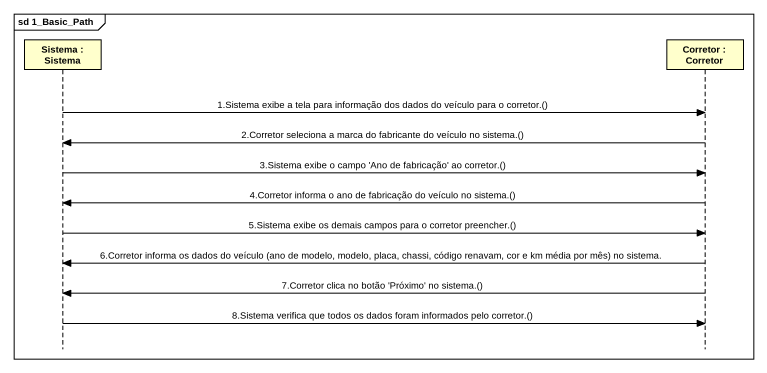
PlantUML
@startuml
mainframe sd 1_Basic_Path
hide footbox
participant "Sistema : Sistema" as Sistema
participant "Corretor : Corretor" as Corretor

Sistema -> Corretor : 1.Sistema exibe a tela para informação dos dados do veículo para o corretor.()
Corretor -> Sistema : 2.Corretor seleciona a marca do fabricante do veículo no sistema.()
Sistema -> Corretor : 3.Sistema exibe o campo 'Ano de fabricação' ao corretor.()
Corretor -> Sistema : 4.Corretor informa o ano de fabricação do veículo no sistema.()
Sistema -> Corretor : 5.Sistema exibe os demais campos para o corretor preencher.()
Corretor -> Sistema : 6.Corretor informa os dados do veículo (ano de modelo, modelo, placa, chassi, código renavam, cor e km média por mês) no sistema.
Corretor -> Sistema : 7.Corretor clica no botão 'Próximo' no sistema.()
Sistema -> Corretor : 8.Sistema verifica que todos os dados foram informados pelo corretor.()
@enduml
